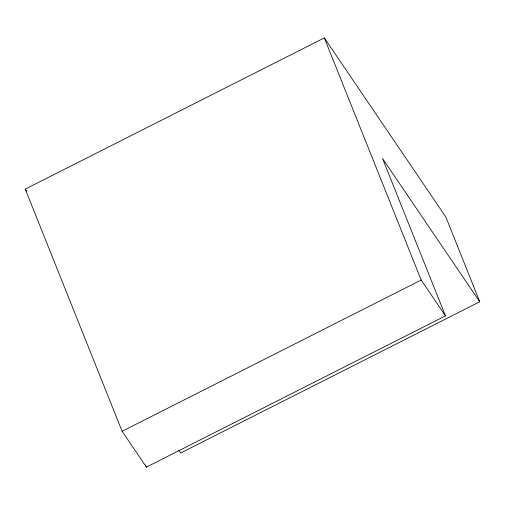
<?xml version="1.0" encoding="UTF-8"?>
<svg xmlns="http://www.w3.org/2000/svg" width="505" height="505" viewBox="0 0 505 505"><rect width="100%" height="100%" fill="white"/><g stroke="black" fill="none" stroke-linecap="round" stroke-linejoin="round"><path stroke-width="0.76" d="M479.75 301.775L382.525 158.482L445.479 315.884L146.412 467.1L122.109 431.276L25.25 189.116L324.317 37.9L445.852 217.017L479.75 301.775L180.683 452.991L178.915 450.391M122.109 431.276L421.17 280.06L445.479 315.884M25.25 189.116L26.576 191.073M324.317 37.9L421.17 280.06M145.535 464.903L146.412 467.1"/></g></svg>
